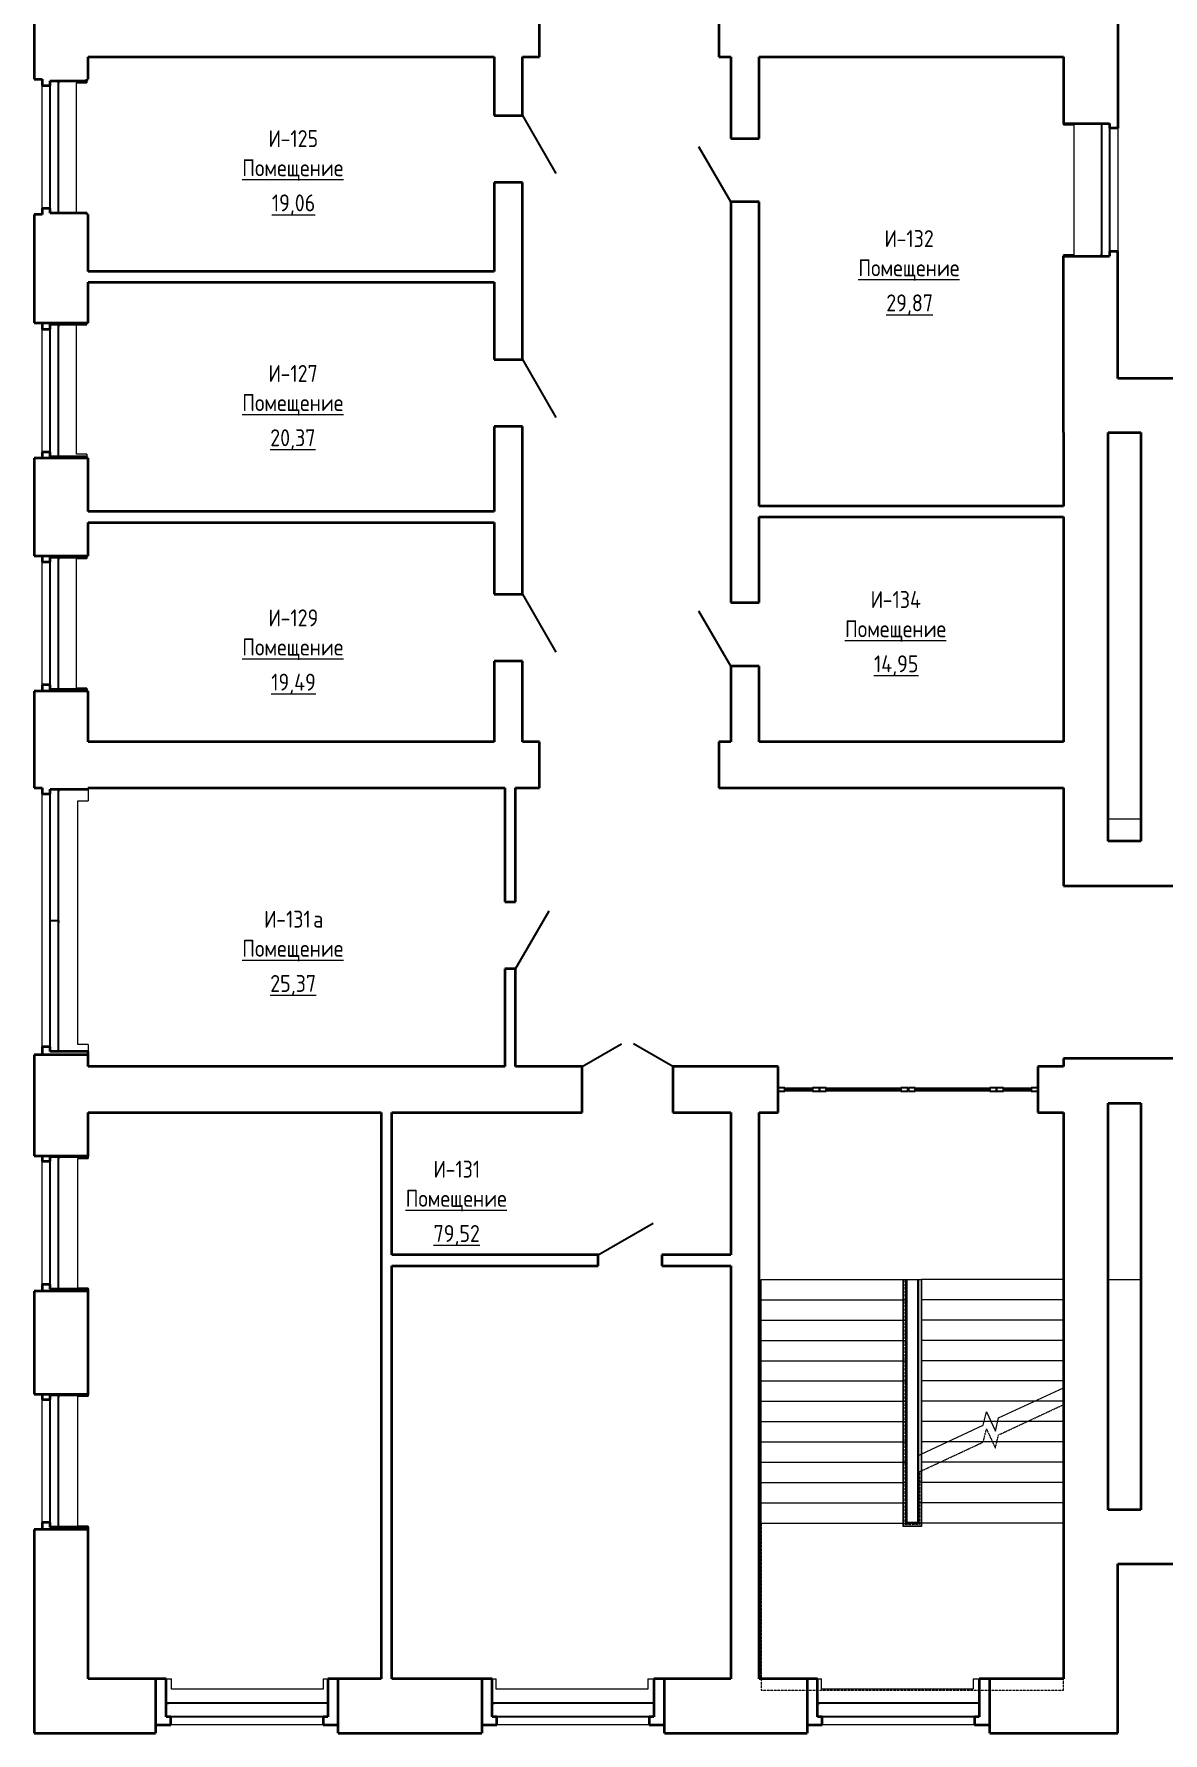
# Model space of a CAD drawing. Header units: millimetres. Extents: x -24 to 373619, y 275 to 149465.
# Drawn here: x 257509 to 274199, y 275 to 25385 of the extents above; entities that cross this region are included whole.
import ezdxf

# ---------------------------------------------------------------- set-up
doc = ezdxf.new("R2010")
doc.units = ezdxf.units.MM
doc.linetypes.add('ADSK_Сверху', pattern=[4.5, 3, -1.5])
for name, color, linetype, lineweight in [('Двери', 7, 'Continuous', 18), ('Каркас_Импост', 7, 'Continuous', 30), ('Лестницы', 7, 'Continuous', 18), ('Марки помещений', 7, 'Continuous', 18), ('Ограждение', 7, 'Continuous', 18), ('Окна', 7, 'Continuous', 18), ('Остекление', 7, 'Continuous', 30), ('Панель', 7, 'Continuous', 30), ('Перекрытия', 7, 'Continuous', 18), ('Поручни', 7, 'Continuous', 18), ('Стены', 7, 'Continuous', 18), ('Стены разрез', 7, 'Continuous', 40)]:
    doc.layers.add(name, color=color, linetype=linetype, lineweight=lineweight)
doc.styles.add('GOST Common_1', font='GOST Common.ttf', dxfattribs={"width": 0.9, "height": 250})

# ---------------------------------------------------------------- blocks, each defined once
blk = doc.blocks.new('ИРНИТУ-Окно-ГОСТ23166-99_4_2_Створки - 1920 x 2350-304146-001_Весь этаж')
at = {"layer": 'Каркас_Импост'}
for p, q in [((-1018.1, 210), (941.9, 210)), ((-1018.1, 210), (-1018.1, 90)), ((-1018.1, 210), (-983.1, 210)), ((-1018.1, 90), (941.9, 90)), ((-1018.1, 90), (-983.1, 90)), ((941.9, 210), (906.9, 210)), ((941.9, 90), (906.9, 90)), ((941.9, 210), (941.9, 90))]:
    blk.add_line(p, q, dxfattribs=at)
blk = doc.blocks.new('Ограждение - Ограждение-578013-001_Весь этаж')
at = {"layer": 'Поручни'}
for p, q in [((270358, 6978), (270363, 6978)), ((270358, 3328), (270358, 6978)), ((270363, 6978), (270403, 6978)), ((270363, 3333), (270363, 6978)), ((270403, 6978), (270418, 6978)), ((270403, 3373), (270403, 6978)), ((270418, 3388), (270418, 6978)), ((270569, 4377), (270569, 3388)), ((270584, 4379), (270584, 3373)), ((270624, 4398), (270624, 3378)), ((270629, 4400), (270629, 3378)), ((270629, 3328), (270358, 3328)), ((270624, 3333), (270363, 3333)), ((270584, 3373), (270403, 3373)), ((270569, 3388), (270418, 3388)), ((270599, 3375), (270599, 3358)), ((270624, 3378), (270624, 3333)), ((270629, 3378), (270629, 3328))]:
    blk.add_line(p, q, dxfattribs=at)
blk = doc.blocks.new('Ограждение - Ограждение-578362-001_Весь этаж')
at = {"layer": 'Ограждение', "linetype": 'ADSK_Сверху'}
for p, q in [((270358, 6978), (270408, 6978)), ((270358, 3328), (270358, 6978)), ((270363, 6978), (270403, 6978)), ((270363, 3333), (270363, 6978)), ((270388, 6978), (270418, 6978)), ((270388, 3358), (270388, 6978)), ((270403, 3373), (270403, 6978)), ((270408, 3378), (270408, 6978)), ((270418, 3388), (270418, 6978)), ((270569, 4127), (270569, 3388)), ((270579, 4127), (270579, 3378)), ((270584, 4129), (270584, 3373)), ((270599, 4136), (270599, 3358)), ((270624, 4148), (270624, 3378)), ((270629, 4150), (270629, 3378)), ((270629, 3328), (270358, 3328)), ((270624, 3333), (270363, 3333)), ((270599, 3358), (270388, 3358)), ((270584, 3373), (270403, 3373)), ((270579, 3378), (270408, 3378)), ((270569, 3388), (270418, 3388)), ((270624, 3378), (270624, 3333)), ((270629, 3378), (270629, 3328))]:
    blk.add_line(p, q, dxfattribs=at)
at = {"layer": 'Поручни'}
for p, q in [((270569, 6978), (270584, 6978)), ((270569, 6978), (270569, 4377)), ((270584, 6978), (270624, 6978)), ((270584, 6978), (270584, 4379)), ((270624, 6978), (270629, 6978)), ((270624, 6978), (270624, 4398)), ((270629, 6978), (270629, 4400)), ((270569, 4377), (270579, 4377)), ((270569, 4377), (270579, 4377)), ((270579, 4380), (270579, 4377)), ((270579, 4377), (270584, 4379)), ((270579, 4377), (270584, 4379)), ((270579, 4377), (270584, 4379)), ((270584, 4379), (270624, 4398)), ((270584, 4379), (270624, 4398)), ((270584, 4379), (270624, 4398)), ((270624, 4398), (270629, 4400))]:
    blk.add_line(p, q, dxfattribs=at)
blk = doc.blocks.new('ИРНИТУ-Окно-ГОСТ23166-99_4_2_Створки - 1920 x 2350-1257178-001_Весь этаж')
at = {"layer": 'Каркас_Импост'}
for p, q in [((-1008.1, 220), (931.9, 220)), ((-1008.1, 220), (-1008.1, 100)), ((-1008.1, 220), (-973.1, 220)), ((-1008.1, 100), (931.9, 100)), ((-1008.1, 100), (-973.1, 100)), ((931.9, 100), (896.9, 100)), ((931.9, 220), (916.9, 220)), ((931.9, 220), (931.9, 100))]:
    blk.add_line(p, q, dxfattribs=at)
blk = doc.blocks.new('ИРНИТУ-Окно-ГОСТ23166-99_4_2_Створки - 1920 x 2350-1257182-001_Весь этаж')
at = {"layer": 'Каркас_Импост'}
for p, q in [((-1008.1, 220), (931.9, 220)), ((-1008.1, 220), (-1008.1, 100)), ((-1008.1, 220), (-993.1, 220)), ((-1008.1, 100), (931.9, 100)), ((-1008.1, 100), (-973.1, 100)), ((931.9, 220), (896.9, 220)), ((931.9, 100), (896.9, 100)), ((931.9, 220), (931.9, 100))]:
    blk.add_line(p, q, dxfattribs=at)
blk = doc.blocks.new('ИРНИТУ-Окно-ГОСТ23166-99_4_2_Створки - 1920 x 2350-768312-001_Весь этаж')
at = {"layer": 'Каркас_Импост'}
for p, q in [((-1018.1, 220), (941.9, 220)), ((-1018.1, 220), (-1018.1, 100)), ((-1018.1, 220), (-983.1, 220)), ((-1018.1, 100), (941.9, 100)), ((-1018.1, 100), (-983.1, 100)), ((941.9, 220), (906.9, 220)), ((941.9, 100), (906.9, 100)), ((941.9, 220), (941.9, 100))]:
    blk.add_line(p, q, dxfattribs=at)
blk = doc.blocks.new('ИРНИТУ-Окно-ГОСТ23166-99_6_3_Створки - 2350 x 2350-1257153-001_Весь этаж')
at = {"layer": 'Каркас_Импост'}
for p, q in [((-1233.1, 220), (1156.9, 220)), ((-1233.1, 220), (-1233.1, 20)), ((-1233.1, 220), (-1198.1, 220)), ((-1233.1, 20), (1156.9, 20)), ((-1233.1, 20), (-1198.1, 20)), ((1156.9, 220), (1121.9, 220)), ((1156.9, 20), (1121.9, 20)), ((1156.9, 220), (1156.9, 20))]:
    blk.add_line(p, q, dxfattribs=at)
blk = doc.blocks.new('ИРНИТУ_Дверь_Однопольная_ДеревяннаяВнутренняя_филенчатая - 950х3000_c верхней филенкой_-1341336-001_Весь этаж')
at = {"layer": 'Панель'}
blk.add_line((-495, 210), (362, 705), dxfattribs=at)
blk = doc.blocks.new('ИРНИТУ_Дверь_Однопольная_ДеревяннаяВнутренняя_филенчатая - 950х2250 _без верхней филенки_-1368029-001_Весь этаж')
at = {"layer": 'Панель'}
blk.add_line((-495, -80), (362, -575), dxfattribs=at)
blk = doc.blocks.new('ИРНИТУ_Дверь_Однопольная_ДеревяннаяВнутренняя_филенчатая - 900х2080 без верха-1341253-001_Весь этаж')
at = {"layer": 'Панель'}
blk.add_line((-470, 210), (344, 680), dxfattribs=at)
blk = doc.blocks.new('AC_Дверь_Двупольная_ДеревяннаяВнутренняя_филенчатая - 1300х2250 _без верхней филенки_-1366652-001_Весь этаж')
at = {"layer": 'Панель'}
for p, q in [((-670, 340), (-90, 675)), ((670, 340), (90, 675))]:
    blk.add_line(p, q, dxfattribs=at)
blk = doc.blocks.new('ИРНИТУ_Дверь_Однопольная_ДеревяннаяВнутренняя_филенчатая - 900х2080 без верха-1341261-001_Весь этаж')
at = {"layer": 'Панель'}
blk.add_line((-470, 80), (344, 550), dxfattribs=at)
blk = doc.blocks.new('ИРНИТУ-Окно-ГОСТ23166-99_4_2_Створки - 1920 x 2350-580180-001_Весь этаж')
at = {"layer": 'Каркас_Импост'}
for p, q in [((-1018.1, 280), (941.9, 280)), ((-1018.1, 280), (-1018.1, 160)), ((-1018.1, 280), (-983.1, 280)), ((941.9, 280), (906.9, 280)), ((941.9, 280), (941.9, 160)), ((-1018.1, 160), (941.9, 160)), ((-1018.1, 160), (-983.1, 160)), ((941.9, 160), (906.9, 160))]:
    blk.add_line(p, q, dxfattribs=at)
blk = doc.blocks.new('Противодымная перегородка Тип5 - Противодымная перегородка Тип5-1220524-001_Весь этаж')
at = {"layer": 'Каркас_Импост'}
for p, q in [((-1820, 25), (-1920, 25)), ((-1920, 25), (-1920, -25)), ((-1820, -25), (-1820, 25)), ((-1310, 25), (-1410, 25)), ((-1410, 25), (-1410, -25)), ((-1310, -25), (-1310, 25)), ((-1210, 25), (-1310, 25)), ((-1310, 25), (-1310, -25)), ((-1210, -25), (-1210, 25)), ((-5, 25), (-105, 25)), ((-105, 25), (-105, -25)), ((-5, -25), (-5, 25)), ((105, 25), (5, 25)), ((5, 25), (5, -25)), ((105, -25), (105, 25)), ((1310, 25), (1210, 25)), ((1210, 25), (1210, -25)), ((1410, 25), (1310, 25)), ((1310, 25), (1310, -25)), ((1310, -25), (1310, 25)), ((1410, -25), (1410, 25)), ((1920, 25), (1820, 25)), ((1820, 25), (1820, -25)), ((1920, -25), (1920, 25)), ((-1920, -25), (-1820, -25)), ((-1410, -25), (-1310, -25)), ((-1310, -25), (-1210, -25)), ((-105, -25), (-5, -25)), ((5, -25), (105, -25)), ((1210, -25), (1310, -25)), ((1310, -25), (1410, -25)), ((1820, -25), (1920, -25))]:
    blk.add_line(p, q, dxfattribs=at)
at = {"layer": 'Каркас_Импост', "lineweight": 18}
for p, q in [((-1820, 25), (-1410, 25)), ((-1210, 25), (-105, 25)), ((105, 25), (1210, 25)), ((1410, 25), (1820, 25)), ((-1410, -25), (-1820, -25)), ((-105, -25), (-1210, -25)), ((1210, -25), (105, -25)), ((1820, -25), (1410, -25))]:
    blk.add_line(p, q, dxfattribs=at)
at = {"layer": 'Остекление'}
for p, q in [((-1410, 10), (-1820, 10)), ((-1820, 10), (-1820, -10)), ((-1410, -10), (-1410, 10)), ((-105, 10), (-1210, 10)), ((-1210, 10), (-1210, -10)), ((-105, -10), (-105, 10)), ((1210, 10), (105, 10)), ((105, 10), (105, -10)), ((1210, -10), (1210, 10)), ((1820, 10), (1410, 10)), ((1410, 10), (1410, -10)), ((1820, -10), (1820, 10)), ((-1820, -10), (-1410, -10)), ((-1210, -10), (-105, -10)), ((105, -10), (1210, -10)), ((1410, -10), (1820, -10))]:
    blk.add_line(p, q, dxfattribs=at)

msp = doc.modelspace()

# ---------------------------------------------------------------- linework, layer by layer
at = {"layer": 'Лестницы'}
for p, q in [((268259, 6978), (270358, 6978)), ((272729, 6978), (270629, 6978)), ((268259, 6678), (270358, 6678)), ((272729, 6678), (270629, 6678)), ((268259, 6378), (270358, 6378)), ((272729, 6378), (270629, 6378)), ((268259, 6078), (270358, 6078)), ((272729, 6078), (270629, 6078)), ((268259, 5778), (270358, 5778)), ((272729, 5778), (270629, 5778)), ((268259, 5478), (270358, 5478)), ((272729, 5478), (270629, 5478)), ((271767, 4931), (272729, 5379)), ((268259, 5178), (270358, 5178)), ((272297, 5178), (270629, 5178)), ((272729, 5178), (272297, 5178)), ((268259, 4878), (270358, 4878)), ((270624, 4398), (271540, 4825)), ((271553, 4878), (270629, 4878)), ((271540, 4825), (271588, 5020)), ((271654, 4878), (271553, 4878)), ((271588, 5020), (271720, 4736)), ((271754, 4878), (271654, 4878)), ((271720, 4736), (271767, 4931)), ((272729, 4878), (271754, 4878)), ((268259, 4578), (270358, 4578)), ((271010, 4578), (270629, 4578)), ((272729, 4578), (271010, 4578)), ((268259, 4278), (270358, 4278)), ((270579, 4380), (270579, 4377)), ((270579, 4377), (270584, 4379)), ((272729, 4278), (270629, 4278)), ((268259, 3978), (270358, 3978)), ((272729, 3978), (270629, 3978)), ((268259, 3678), (270358, 3678)), ((272729, 3678), (270629, 3678)), ((268259, 3378), (270358, 3378)), ((272729, 3378), (270629, 3378))]:
    msp.add_line(p, q, dxfattribs=at)
at = {"layer": 'Лестницы', "linetype": 'ADSK_Сверху'}
for p, q in [((268259, 6978), (270409, 6978)), ((268259, 3378), (268259, 6978)), ((270409, 3378), (270409, 6978)), ((272729, 6978), (270629, 6978)), ((268259, 6678), (270358, 6678)), ((268259, 6678), (270409, 6678)), ((268259, 6678), (270409, 6678)), ((272729, 6678), (270629, 6678)), ((268259, 6378), (270358, 6378)), ((268259, 6378), (270409, 6378)), ((268259, 6378), (270409, 6378)), ((272729, 6378), (270629, 6378)), ((268259, 6078), (270358, 6078)), ((268259, 6078), (270409, 6078)), ((268259, 6078), (270409, 6078)), ((272729, 6078), (270629, 6078)), ((268259, 5778), (270358, 5778)), ((268259, 5778), (270409, 5778)), ((268259, 5778), (270409, 5778)), ((272729, 5778), (270629, 5778)), ((268259, 5478), (270358, 5478)), ((268259, 5478), (270409, 5478)), ((268259, 5478), (270409, 5478)), ((272729, 5478), (270629, 5478)), ((268259, 5178), (270358, 5178)), ((268259, 5178), (270409, 5178)), ((268259, 5178), (270409, 5178)), ((272297, 5178), (270629, 5178)), ((271767, 4681), (272729, 5129)), ((272729, 5178), (272297, 5178)), ((268259, 4878), (270358, 4878)), ((268259, 4878), (270409, 4878)), ((268259, 4878), (270409, 4878)), ((271553, 4878), (270629, 4878)), ((271654, 4878), (271553, 4878)), ((271754, 4878), (271654, 4878)), ((272729, 4878), (271754, 4878)), ((272729, 4878), (272190, 4878)), ((272729, 4878), (272190, 4878)), ((272729, 4815), (272729, 3378)), ((268259, 4578), (270358, 4578)), ((268259, 4578), (270409, 4578)), ((268259, 4578), (270409, 4578)), ((270579, 4127), (271540, 4575)), ((271010, 4578), (270629, 4578)), ((272729, 4578), (271010, 4578)), ((271540, 4575), (271588, 4770)), ((271677, 4578), (271541, 4578)), ((271677, 4578), (271541, 4578)), ((271588, 4770), (271720, 4486)), ((271720, 4486), (271767, 4681)), ((272729, 4578), (271742, 4578)), ((272729, 4578), (271742, 4578)), ((268259, 4278), (270358, 4278)), ((268259, 4278), (270409, 4278)), ((268259, 4278), (270409, 4278)), ((272729, 4278), (270629, 4278)), ((272729, 4278), (270903, 4278)), ((272729, 4278), (270903, 4278)), ((270579, 4127), (270579, 3378)), ((268259, 3978), (270358, 3978)), ((268259, 3978), (270409, 3978)), ((268259, 3978), (270409, 3978)), ((272729, 3978), (270579, 3978)), ((272729, 3978), (270579, 3978)), ((272729, 3978), (270629, 3978)), ((268259, 3678), (270358, 3678)), ((268259, 3678), (270409, 3678)), ((268259, 3678), (270409, 3678)), ((272729, 3678), (270579, 3678)), ((272729, 3678), (270579, 3678)), ((272729, 3678), (270629, 3678)), ((268259, 3378), (270358, 3378)), ((268259, 3378), (268259, 910)), ((268259, 3378), (270409, 3378)), ((268259, 3378), (270409, 3378)), ((270579, 3378), (270409, 3378)), ((272729, 3378), (270579, 3378)), ((272729, 3378), (270579, 3378)), ((272729, 3378), (270629, 3378)), ((272729, 910), (272729, 3378)), ((268259, 910), (272729, 910))]:
    msp.add_line(p, q, dxfattribs=at)
at = {"layer": 'Перекрытия'}
for p, q in [((273869, 13780), (273389, 13780)), ((268259, 1075), (268259, 6978)), ((268259, 6978), (270358, 6978)), ((270418, 6978), (270569, 6978)), ((273389, 6978), (273869, 6978))]:
    msp.add_line(p, q, dxfattribs=at)
at = {"layer": 'Стены'}
for p, q in [((257629, 22805), (257629, 24625)), ((258139, 22745), (258139, 24665)), ((258139, 24665), (258289, 24665)), ((258289, 24695), (258289, 24665)), ((272729, 24042), (272729, 24061)), ((272729, 24042), (272879, 24042)), ((272879, 24042), (272879, 22122)), ((273529, 23991), (273529, 22171)), ((258289, 22745), (258139, 22745)), ((258289, 22745), (258289, 22735)), ((272729, 22101), (272729, 22122)), ((272879, 22122), (272729, 22122)), ((258139, 19175), (258139, 21095)), ((257629, 19205), (257629, 21025)), ((258289, 19175), (258139, 19175)), ((258289, 19175), (258289, 19135)), ((257629, 15765), (257629, 17585)), ((258139, 15715), (258139, 17635)), ((258139, 17635), (258289, 17635)), ((258289, 17655), (258289, 17635)), ((258289, 15715), (258139, 15715)), ((258289, 15715), (258289, 15695)), ((257629, 10415), (257629, 14155)), ((258309, 14225), (258309, 14050)), ((258159, 10450), (258159, 14050)), ((258159, 14050), (258309, 14050)), ((258309, 10450), (258159, 10450)), ((258309, 10450), (258309, 10345)), ((258309, 8795), (258309, 8768)), ((257629, 6905), (257629, 8725)), ((258159, 6848), (258159, 8768)), ((258159, 8768), (258309, 8768)), ((258309, 6848), (258159, 6848)), ((258309, 6848), (258309, 6835)), ((258309, 5275), (258309, 5253)), ((257629, 3385), (257629, 5205)), ((258159, 3333), (258159, 5253)), ((258159, 5253), (258309, 5253)), ((258309, 3333), (258159, 3333)), ((258309, 3333), (258309, 3315)), ((259462, 1075), (259542, 1075)), ((259542, 925), (259542, 1075)), ((261782, 1075), (261782, 925)), ((261782, 1075), (261852, 1075)), ((264282, 1075), (264342, 1075)), ((264342, 925), (264342, 1075)), ((266582, 1075), (266582, 925)), ((266582, 1075), (266672, 1075)), ((269092, 1075), (269152, 1075)), ((269152, 925), (269152, 1075)), ((271392, 1075), (271392, 925)), ((271392, 1075), (271482, 1075)), ((261782, 925), (259542, 925)), ((266582, 925), (264342, 925)), ((271392, 925), (269152, 925)), ((261782, 395), (259532, 395)), ((266602, 395), (264352, 395)), ((271412, 395), (269162, 395))]:
    msp.add_line(p, q, dxfattribs=at)
at = {"layer": 'Стены разрез'}
for p, q in [((257509, 26235), (257509, 24715)), ((273529, 26271), (273529, 23991)), ((264982, 25045), (264982, 25725)), ((267633, 25725), (267633, 25045)), ((258309, 25045), (264309, 25045)), ((258309, 24715), (258309, 25045)), ((264309, 25045), (264309, 24180)), ((264729, 25045), (264982, 25045)), ((264729, 24180), (264729, 25045)), ((267633, 25045), (267809, 25045)), ((267809, 25045), (267809, 23842)), ((268229, 25045), (272729, 25045)), ((268229, 23842), (268229, 25045)), ((272729, 25045), (272729, 24061)), ((257509, 24715), (257629, 24715)), ((257629, 24715), (257629, 24625)), ((257629, 24625), (257749, 24625)), ((257749, 24625), (257749, 24695)), ((257749, 24695), (258289, 24695)), ((258289, 24695), (258289, 24715)), ((258289, 24715), (258309, 24715)), ((264309, 24180), (264729, 24180)), ((272729, 24061), (273409, 24061)), ((273409, 24061), (273409, 23991)), ((273529, 23991), (273409, 23991)), ((267809, 23842), (268229, 23842)), ((264309, 23190), (264309, 21875)), ((264729, 23190), (264309, 23190)), ((264729, 20575), (264729, 23190)), ((267809, 22902), (267809, 16982)), ((268229, 22902), (267809, 22902)), ((268229, 18407), (268229, 22902)), ((257509, 22715), (257509, 21115)), ((257629, 22715), (257509, 22715)), ((257629, 22805), (257629, 22715)), ((257749, 22805), (257629, 22805)), ((257749, 22735), (257749, 22805)), ((258289, 22735), (257749, 22735)), ((258289, 22715), (258289, 22735)), ((258309, 22715), (258289, 22715)), ((258309, 21875), (258309, 22715)), ((272729, 19495), (272729, 22101)), ((272729, 22101), (273409, 22101)), ((273409, 22171), (273409, 22101)), ((273529, 22171), (273409, 22171)), ((273529, 20295), (273529, 22171)), ((264309, 21875), (258309, 21875)), ((258309, 21715), (264309, 21715)), ((258309, 21115), (258309, 21715)), ((264309, 21715), (264309, 20575)), ((257509, 21115), (258309, 21115)), ((257629, 21115), (257629, 21025)), ((257749, 21025), (257749, 21095)), ((257749, 21095), (258289, 21095)), ((258289, 21095), (258289, 21115)), ((257629, 21025), (257749, 21025)), ((264309, 20575), (264729, 20575)), ((275579, 20295), (273529, 20295)), ((264309, 19585), (264309, 18327)), ((264729, 19585), (264309, 19585)), ((264729, 17107), (264729, 19585)), ((272729, 19495), (272729, 18407)), ((273389, 19495), (273869, 19495)), ((273389, 13456), (273389, 19495)), ((273869, 19495), (273869, 13456)), ((257509, 19115), (257509, 17675)), ((258309, 19115), (257509, 19115)), ((257629, 19205), (257629, 19115)), ((257749, 19205), (257629, 19205)), ((257749, 19135), (257749, 19205)), ((258289, 19135), (257749, 19135)), ((258289, 19115), (258289, 19135)), ((258309, 18327), (258309, 19115)), ((272729, 18407), (268229, 18407)), ((264309, 18327), (258309, 18327)), ((258309, 18167), (264309, 18167)), ((258309, 17675), (258309, 18167)), ((264309, 18167), (264309, 17107)), ((268229, 16982), (268229, 18247)), ((268229, 18247), (272729, 18247)), ((272729, 18247), (272729, 14925)), ((257509, 17675), (258309, 17675)), ((257629, 17675), (257629, 17585)), ((257629, 17585), (257749, 17585)), ((257749, 17585), (257749, 17655)), ((257749, 17655), (258289, 17655)), ((258289, 17655), (258289, 17675)), ((264309, 17107), (264729, 17107)), ((267809, 16982), (268229, 16982)), ((264309, 16117), (264309, 14925)), ((264729, 16117), (264309, 16117)), ((264729, 14925), (264729, 16117)), ((267809, 16042), (267809, 14925)), ((268229, 16042), (267809, 16042)), ((268229, 14925), (268229, 16042)), ((257509, 15675), (257509, 14245)), ((258309, 15675), (257509, 15675)), ((257629, 15765), (257629, 15675)), ((257749, 15765), (257629, 15765)), ((257749, 15695), (257749, 15765)), ((258289, 15695), (257749, 15695)), ((258289, 15675), (258289, 15695)), ((258309, 14925), (258309, 15675)), ((264309, 14925), (258309, 14925)), ((264982, 14925), (264729, 14925)), ((264982, 14245), (264982, 14925)), ((267809, 14925), (267633, 14925)), ((267633, 14925), (267633, 14245)), ((272729, 14925), (268229, 14925)), ((257509, 14245), (257629, 14245)), ((257629, 14245), (257629, 14155)), ((257629, 14155), (257749, 14155)), ((257749, 14155), (257749, 14225)), ((257749, 14225), (258309, 14225)), ((258309, 14245), (264467, 14245)), ((258309, 14225), (258309, 14245)), ((264467, 14245), (264467, 12557)), ((264627, 14245), (264982, 14245)), ((264627, 12557), (264627, 14245)), ((267633, 14245), (272729, 14245)), ((272729, 14245), (272729, 12796)), ((273869, 13456), (273389, 13456)), ((264467, 12557), (264627, 12557)), ((272729, 12796), (274529, 12796)), ((264467, 11567), (264467, 10125)), ((264627, 11567), (264467, 11567)), ((264627, 10125), (264627, 11567)), ((257509, 10299), (257509, 8805)), ((258309, 10299), (257509, 10299)), ((257629, 10415), (257629, 10299)), ((257749, 10415), (257629, 10415)), ((257749, 10345), (257749, 10415)), ((258309, 10345), (257749, 10345)), ((258309, 10125), (258309, 10345)), ((264467, 10125), (258309, 10125)), ((265613, 10125), (264627, 10125)), ((265613, 9445), (265613, 10125)), ((268509, 10125), (266953, 10125)), ((266953, 10125), (266953, 9445)), ((268509, 9445), (268509, 10125)), ((272729, 10125), (272349, 10125)), ((272349, 10125), (272349, 9445)), ((274529, 10245), (272729, 10245)), ((272729, 10245), (272729, 10125)), ((273389, 3575), (273389, 9585)), ((273389, 9585), (273869, 9585)), ((273869, 9585), (273869, 3575)), ((258309, 9445), (262639, 9445)), ((258309, 8795), (258309, 9445)), ((262639, 9445), (262639, 1075)), ((262799, 9445), (265613, 9445)), ((262799, 7342), (262799, 9445)), ((266953, 9445), (267809, 9445)), ((267809, 9445), (267809, 7342)), ((268229, 1075), (268229, 9445)), ((268229, 9445), (268509, 9445)), ((272349, 9445), (272729, 9445)), ((272729, 9445), (272729, 1075)), ((257509, 8805), (258309, 8805)), ((257629, 8805), (257629, 8725)), ((257749, 8725), (257749, 8795)), ((257749, 8795), (258309, 8795)), ((257629, 8725), (257749, 8725)), ((265849, 7342), (262799, 7342)), ((265849, 7182), (265849, 7342)), ((267809, 7342), (266789, 7342)), ((266789, 7342), (266789, 7182)), ((262799, 1075), (262799, 7182)), ((262799, 7182), (265849, 7182)), ((266789, 7182), (267809, 7182)), ((267809, 7182), (267809, 1075)), ((257509, 6805), (257509, 5285)), ((258309, 6805), (257509, 6805)), ((257629, 6905), (257629, 6805)), ((257749, 6905), (257629, 6905)), ((257749, 6835), (257749, 6905)), ((258309, 6835), (257749, 6835)), ((258309, 5275), (258309, 6835)), ((257509, 5285), (258309, 5285)), ((257629, 5285), (257629, 5205)), ((257749, 5205), (257749, 5275)), ((257749, 5275), (258309, 5275)), ((257629, 5205), (257749, 5205)), ((273869, 3575), (273389, 3575)), ((257509, 3285), (257509, 275)), ((258309, 3285), (257509, 3285)), ((257629, 3385), (257629, 3285)), ((257749, 3385), (257629, 3385)), ((257749, 3315), (257749, 3385)), ((258309, 3315), (257749, 3315)), ((258309, 1075), (258309, 3315)), ((273529, 275), (273529, 2775)), ((273529, 2775), (275464, 2775)), ((259462, 1075), (258309, 1075)), ((259307, 1075), (259307, 275)), ((259462, 515), (259462, 1075)), ((262639, 1075), (261852, 1075)), ((261852, 1075), (261852, 515)), ((262007, 275), (262007, 1075)), ((264282, 1075), (262799, 1075)), ((264127, 1075), (264127, 275)), ((264282, 515), (264282, 1075)), ((267809, 1075), (266672, 1075)), ((266672, 1075), (266672, 515)), ((266827, 275), (266827, 1075)), ((269092, 1075), (268229, 1075)), ((268937, 1075), (268937, 275)), ((269092, 515), (269092, 1075)), ((272729, 1075), (271482, 1075)), ((271482, 1075), (271482, 515)), ((271637, 275), (271637, 1075)), ((259532, 515), (259462, 515)), ((259532, 395), (259532, 515)), ((261852, 515), (261782, 515)), ((261782, 515), (261782, 395)), ((264352, 515), (264282, 515)), ((264352, 395), (264352, 515)), ((266672, 515), (266602, 515)), ((266602, 515), (266602, 395)), ((269162, 515), (269092, 515)), ((269162, 395), (269162, 515)), ((271482, 515), (271412, 515)), ((271412, 515), (271412, 395)), ((257509, 275), (259307, 275)), ((259307, 395), (259532, 395)), ((261782, 395), (262007, 395)), ((262007, 275), (264127, 275)), ((264127, 395), (264352, 395)), ((266602, 395), (266827, 395)), ((266827, 275), (268937, 275)), ((268937, 395), (269162, 395)), ((271412, 395), (271637, 395)), ((271637, 275), (273529, 275))]:
    msp.add_line(p, q, dxfattribs=at)

# ---------------------------------------------------------------- block references
at = {"layer": 'Двери'}
for name, p, rotation in [('ИРНИТУ_Дверь_Однопольная_ДеревяннаяВнутренняя_филенчатая - 950х3000_c верхней филенкой_-1341336-001_Весь этаж', (264519, 23685), 270.0000000000001), ('ИРНИТУ_Дверь_Однопольная_ДеревяннаяВнутренняя_филенчатая - 900х2080 без верха-1341253-001_Весь этаж', (268019, 23372), 90.0000000000001), ('ИРНИТУ_Дверь_Однопольная_ДеревяннаяВнутренняя_филенчатая - 950х3000_c верхней филенкой_-1341336-001_Весь этаж', (264519, 20080), 270.0000000000001), ('ИРНИТУ_Дверь_Однопольная_ДеревяннаяВнутренняя_филенчатая - 950х3000_c верхней филенкой_-1341336-001_Весь этаж', (264519, 16612), 270.0000000000001), ('ИРНИТУ_Дверь_Однопольная_ДеревяннаяВнутренняя_филенчатая - 900х2080 без верха-1341253-001_Весь этаж', (268019, 16512), 90.0000000000001), ('ИРНИТУ_Дверь_Однопольная_ДеревяннаяВнутренняя_филенчатая - 950х2250 _без верхней филенки_-1368029-001_Весь этаж', (264547, 12062), 90)]:
    msp.add_blockref(name, p, dxfattribs=dict(at, rotation=rotation))
for name, p in [('AC_Дверь_Двупольная_ДеревяннаяВнутренняя_филенчатая - 1300х2250 _без верхней филенки_-1366652-001_Весь этаж', (266283, 9785)), ('Противодымная перегородка Тип5 - Противодымная перегородка Тип5-1220524-001_Весь этаж', (270429, 9785)), ('ИРНИТУ_Дверь_Однопольная_ДеревяннаяВнутренняя_филенчатая - 900х2080 без верха-1341261-001_Весь этаж', (266319, 7262))]:
    msp.add_blockref(name, p, dxfattribs=at)
at = {"layer": 'Ограждение'}
for name in ['Ограждение - Ограждение-578013-001_Весь этаж', 'Ограждение - Ограждение-578362-001_Весь этаж']:
    msp.add_blockref(name, (0, 0), dxfattribs=at)
at = {"layer": 'Окна'}
for name, p, rotation in [('ИРНИТУ-Окно-ГОСТ23166-99_4_2_Створки - 1920 x 2350-304146-001_Весь этаж', (257959, 23753), 90), ('ИРНИТУ-Окно-ГОСТ23166-99_4_2_Створки - 1920 x 2350-580180-001_Весь этаж', (273129, 23043), 270.0000000000001), ('ИРНИТУ-Окно-ГОСТ23166-99_4_2_Створки - 1920 x 2350-304146-001_Весь этаж', (257959, 20153), 90), ('ИРНИТУ-Окно-ГОСТ23166-99_4_2_Створки - 1920 x 2350-304146-001_Весь этаж', (257959, 16713), 90), ('ИРНИТУ-Окно-ГОСТ23166-99_4_2_Створки - 1920 x 2350-1257182-001_Весь этаж', (257969, 13293), 90), ('ИРНИТУ-Окно-ГОСТ23166-99_4_2_Створки - 1920 x 2350-1257178-001_Весь этаж', (257969, 11353), 90), ('ИРНИТУ-Окно-ГОСТ23166-99_4_2_Створки - 1920 x 2350-768312-001_Весь этаж', (257969, 7853), 90), ('ИРНИТУ-Окно-ГОСТ23166-99_4_2_Створки - 1920 x 2350-768312-001_Весь этаж', (257969, 4333), 90), ('ИРНИТУ-Окно-ГОСТ23166-99_6_3_Створки - 2350 x 2350-1257153-001_Весь этаж', (260619, 735), 180), ('ИРНИТУ-Окно-ГОСТ23166-99_6_3_Створки - 2350 x 2350-1257153-001_Весь этаж', (265439, 735), 180), ('ИРНИТУ-Окно-ГОСТ23166-99_6_3_Створки - 2350 x 2350-1257153-001_Весь этаж', (270249, 735), 180)]:
    msp.add_blockref(name, p, dxfattribs=dict(at, rotation=rotation))

# ---------------------------------------------------------------- texts
at = {"layer": 'Марки помещений', "lineweight": 9, "char_height": 250, "attachment_point": 1, "style": 'GOST Common_1'}
for s, insert, width in [('\\fGOST Common|b0|i0|c204|p34|;\\W.9;И', (260974, 23964), 216.46), ('-125', (261153, 23964), 721.52), ('\\LПомещение', (260587, 23533), 1875.95), ('\\L19,06', (261025, 23014), 815.32), ('\\fGOST Common|b0|i0|c204|p34|;\\W.9;И', (270081, 22486), 216.46), ('-132', (270259, 22486), 721.52), ('\\LПомещение', (269694, 22055), 1875.95), ('\\L29,87', (270108, 21536), 873.04), ('\\fGOST Common|b0|i0|c204|p34|;\\W.9;И', (260974, 20493), 216.46), ('-127', (261153, 20493), 721.52), ('\\LПомещение', (260587, 20062), 1875.95), ('\\L20,37', (261001, 19543), 873.04), ('\\fGOST Common|b0|i0|c204|p34|;\\W.9;И', (269875, 17152), 216.46), ('-134', (270054, 17152), 743.16), ('\\fGOST Common|b0|i0|c204|p34|;\\W.9;И', (260974, 16881), 216.46), ('-129', (261153, 16881), 721.52), ('\\LПомещение', (269497, 16720), 1875.95), ('\\LПомещение', (260587, 16450), 1875.95), ('\\L14,95', (269926, 16202), 836.96), ('\\L19,49', (261016, 15931), 836.96), ('\\fGOST Common|b0|i0|c204|p34|;\\W.9;И', (260909, 12428), 216.46), ('-131', (261088, 12428), 663.8), ('\\fGOST Common|b0|i0|c204|p34|;\\W.9;а', (261635, 12428), 216.46), ('\\LПомещение', (260587, 11997), 1875.95), ('\\L25,37', (261001, 11478), 873.04), ('\\fGOST Common|b0|i0|c204|p34|;\\W.9;И', (263413, 8733), 216.46), ('-131', (263592, 8733), 663.8), ('\\LПомещение', (263002, 8302), 1875.95), ('\\L79,52', (263416, 7783), 873.04)]:
    msp.add_mtext(s, dxfattribs=dict(at, insert=insert, width=width))

doc.saveas('drawing.dxf')
